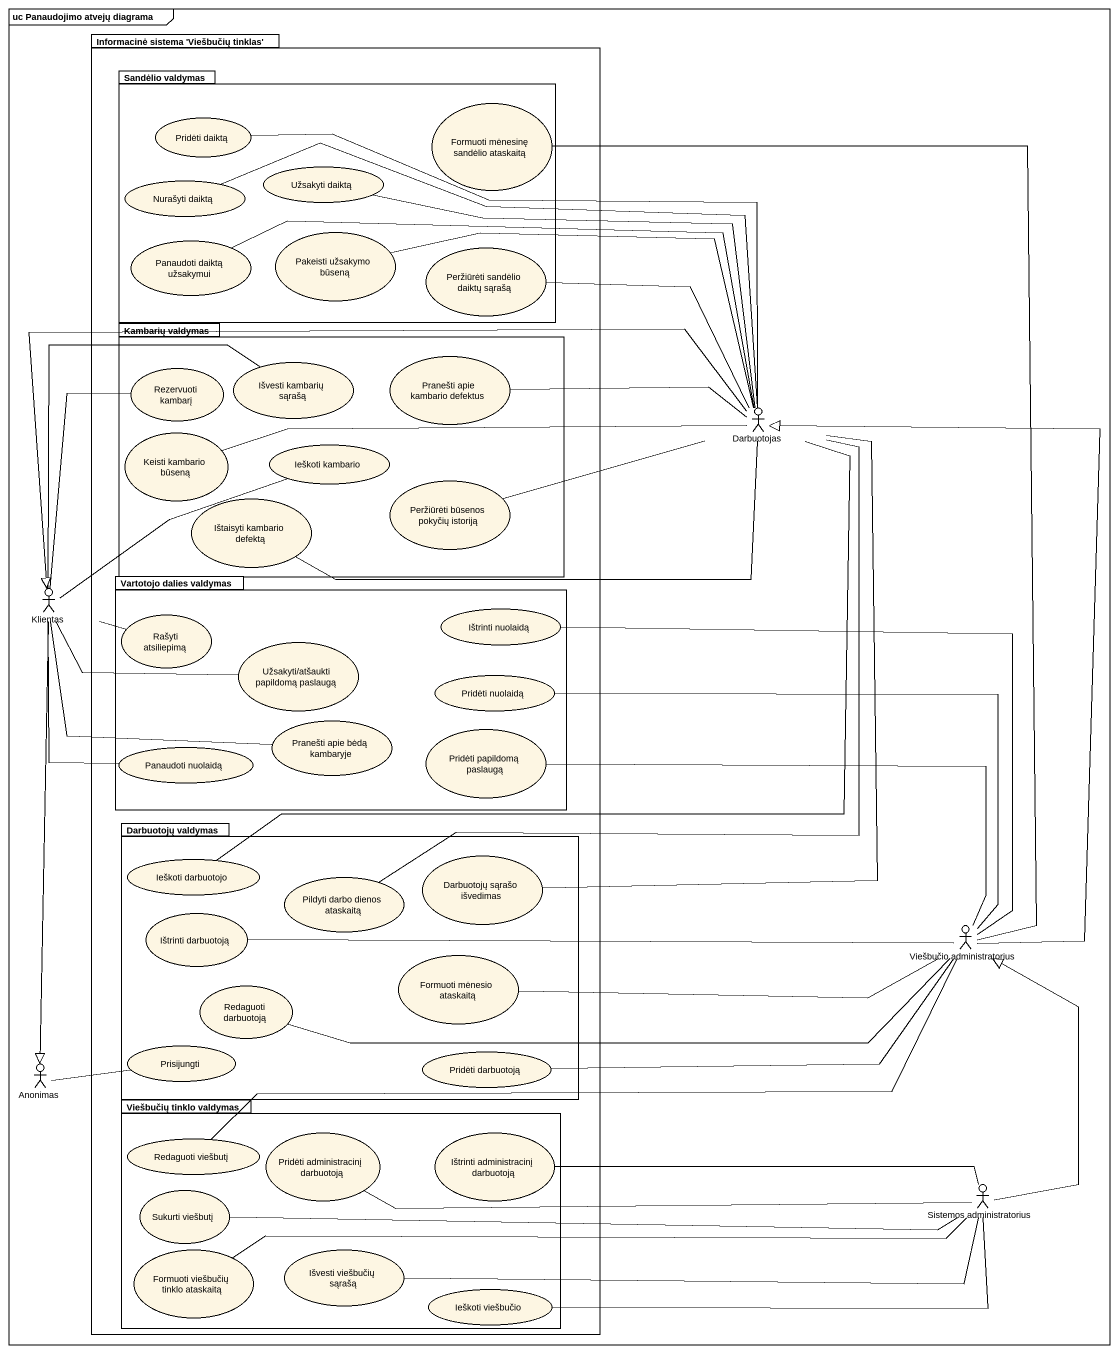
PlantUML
@startuml
mainframe uc Panaudojimo atvejų diagrama
package "Informacinė sistema 'Viešbučių tinklas'" as Informacinė_sistema {
  package "Sandėlio valdymas" as Sandėlio_valdymas {
    usecase "Pridėti daiktą" as Pridėti_daiktą
    usecase "Formuoti mėnesinę sandėlio ataskaitą" as Formuoti_mėnesinę_sandėlio
    usecase "Nurašyti daiktą" as Nurašyti_daiktą
    usecase "Užsakyti daiktą" as Užsakyti_daiktą
    usecase "Panaudoti daiktą užsakymui" as Panaudoti_daiktą_užsakymui
    usecase "Pakeisti užsakymo būseną" as Pakeisti_užsakymo_būseną
    usecase "Peržiūrėti sandėlio daiktų sąrašą" as Peržiūrėti_sandėlio_daiktų
  }
  package "Kambarių valdymas" as Kambarių_valdymas {
    usecase "Pranešti apie kambario defektus" as Pranešti_apie_kambario
    usecase "Rezervuoti kambarį" as Rezervuoti_kambarį
    usecase "Išvesti kambarių sąrašą" as Išvesti_kambarių_sąrašą
    usecase "Keisti kambario būseną" as Keisti_kambario_būseną
    usecase "Ieškoti kambario" as Ieškoti_kambario
    usecase "Ištaisyti kambario defektą" as Ištaisyti_kambario_defektą
    usecase "Peržiūrėti būsenos pokyčių istoriją" as Peržiūrėti_būsenos_pokyčių
  }
  package "Vartotojo dalies valdymas" as Vartotojo_dalies_valdymas {
    usecase "Rašyti atsiliepimą" as Rašyti_atsiliepimą
    usecase "Ištrinti nuolaidą" as Ištrinti_nuolaidą
    usecase "Užsakyti/atšaukti papildomą paslaugą" as Užsakyti_atšaukti_papildomą
    usecase "Pridėti nuolaidą" as Pridėti_nuolaidą
    usecase "Pranešti apie bėdą kambaryje" as Pranešti_apie_bėdą_kambaryje
    usecase "Pridėti papildomą paslaugą" as Pridėti_papildomą_paslaugą
    usecase "Panaudoti nuolaidą" as Panaudoti_nuolaidą
  }
  package "Darbuotojų valdymas" as Darbuotojų_valdymas {
    usecase "Ieškoti darbuotojo" as Ieškoti_darbuotojo
    usecase "Darbuotojų sąrašo išvedimas" as Darbuotojų_sąrašo_išvedimas
    usecase "Pildyti darbo dienos ataskaitą" as Pildyti_darbo_dienos
    usecase "Ištrinti darbuotoją" as Ištrinti_darbuotoją
    usecase "Formuoti mėnesio ataskaitą" as Formuoti_mėnesio_ataskaitą
    usecase "Redaguoti darbuotoją" as Redaguoti_darbuotoją
    usecase Prisijungti
    usecase "Pridėti darbuotoją" as Pridėti_darbuotoją
  }
  package "Viešbučių tinklo valdymas" as Viešbučių_tinklo_valdymas {
    usecase "Pridėti administracinį darbuotoją" as Pridėti_administracinį
    usecase "Ištrinti administracinį darbuotoją" as Ištrinti_administracinį
    usecase "Redaguoti viešbutį" as Redaguoti_viešbutį
    usecase "Sukurti viešbutį" as Sukurti_viešbutį
    usecase "Formuoti viešbučių tinklo ataskaitą" as Formuoti_viešbučių_tinklo
    usecase "Išvesti viešbučių sąrašą" as Išvesti_viešbučių_sąrašą
    usecase "Ieškoti viešbučio" as Ieškoti_viešbučio
  }
}
actor Darbuotojas
actor Klientas
actor "Viešbučio administratorius" as Viešbučio_administratorius
actor Anonimas
actor "Sistemos administratorius" as Sistemos_administratorius
Nurašyti_daiktą -right- Darbuotojas
Darbuotojas -left- Pridėti_daiktą
Darbuotojas -left- Užsakyti_daiktą
Darbuotojas -left- Panaudoti_daiktą_užsakymui
Darbuotojas -left- Pakeisti_užsakymo_būseną
Darbuotojas -left- Peržiūrėti_sandėlio_daiktų
Darbuotojas -left- Pranešti_apie_kambario
Darbuotojas -left- Keisti_kambario_būseną
Darbuotojas -left- Ištaisyti_kambario_defektą
Darbuotojas -left- Peržiūrėti_būsenos_pokyčių
Darbuotojas -left-|> Klientas
Darbuotojas -- Ieškoti_darbuotojo
Darbuotojas -- Darbuotojų_sąrašo_išvedimas
Klientas -up- Rezervuoti_kambarį
Klientas -up- Išvesti_kambarių_sąrašą
Klientas -right- Ieškoti_kambario
Klientas --|> Anonimas
Rašyti_atsiliepimą -left- Klientas
Ištrinti_nuolaidą -- Viešbučio_administratorius
Užsakyti_atšaukti_papildomą -left- Klientas
Pridėti_nuolaidą -right- Viešbučio_administratorius
Pranešti_apie_bėdą_kambaryje -left- Klientas
Pridėti_papildomą_paslaugą -right- Viešbučio_administratorius
Panaudoti_nuolaidą -up- Klientas
Pildyti_darbo_dienos -up- Darbuotojas
Viešbučio_administratorius -up- Formuoti_mėnesinę_sandėlio
Viešbučio_administratorius -up-|> Darbuotojas
Viešbučio_administratorius -left- Ištrinti_darbuotoją
Viešbučio_administratorius -left- Redaguoti_darbuotoją
Formuoti_mėnesio_ataskaitą -right- Viešbučio_administratorius
Pridėti_darbuotoją -right- Viešbučio_administratorius
Anonimas -right- Prisijungti
Pridėti_administracinį -right- Sistemos_administratorius
Ištrinti_administracinį -right- Sistemos_administratorius
Redaguoti_viešbutį -right- Viešbučio_administratorius
Sukurti_viešbutį -right- Sistemos_administratorius
Sistemos_administratorius -up-|> Viešbučio_administratorius
Formuoti_viešbučių_tinklo -right- Sistemos_administratorius
Išvesti_viešbučių_sąrašą -right- Sistemos_administratorius
Ieškoti_viešbučio -right- Sistemos_administratorius
@enduml
